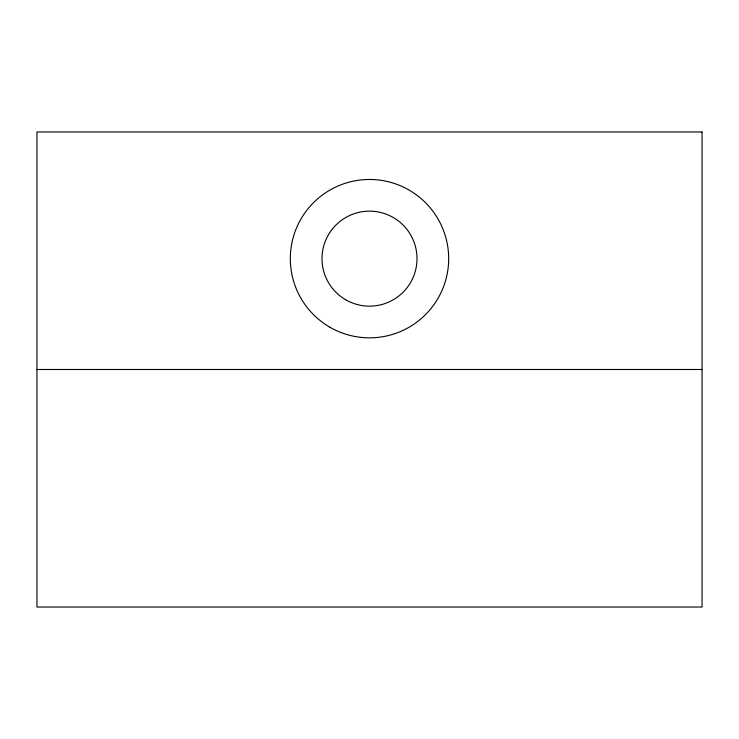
<?xml version="1.0" encoding="UTF-8"?>
<svg xmlns="http://www.w3.org/2000/svg" width="739" height="739" viewBox="0 0 739 739"><rect width="100%" height="100%" fill="white"/><g stroke="black" fill="none" stroke-linecap="round" stroke-linejoin="round"><path stroke-width="1.11" d="M36.95 369.5L702.05 369.5M702.05 131.967L36.95 131.967L36.95 607.033L702.05 607.033L702.05 131.967M329.908 327.22A79.175 79.175 0 0 0 448.675 258.65A79.175 79.175 0 0 0 329.908 190.08A79.175 79.175 0 0 0 329.908 327.22M345.75 299.794A47.508 47.508 0 0 0 417.008 258.65A47.508 47.508 0 0 0 345.75 217.506A47.508 47.508 0 0 0 345.75 299.794"/></g></svg>
